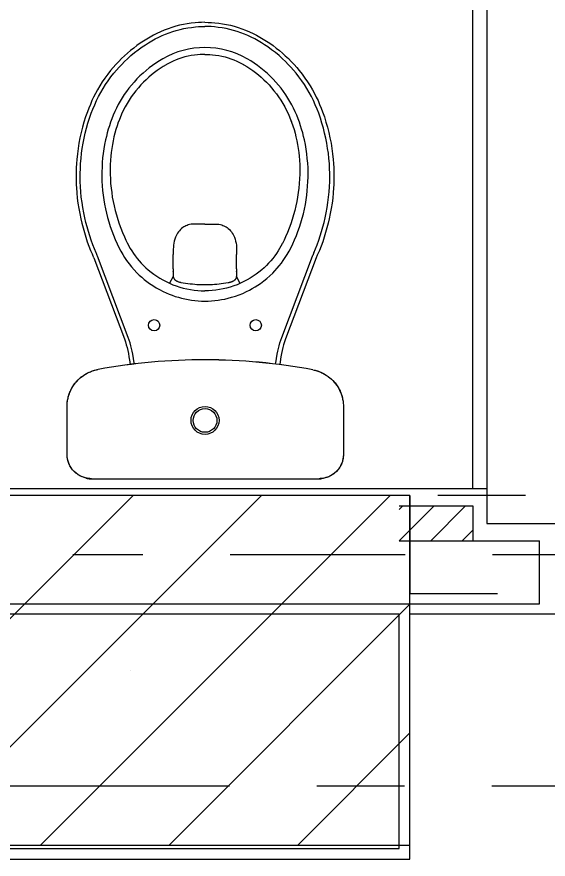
# Model space of a CAD drawing. Header units: millimetres. Extents: x 188.6 to 263.2, y 40.1 to 120.1.
# Drawn here: x 238.791 to 239.551, y 70.29 to 71.494 of the extents above; entities that cross this region are included whole.
import ezdxf

# ---------------------------------------------------------------- set-up
doc = ezdxf.new("R2010")
doc.units = ezdxf.units.MM
for name, pattern in [('ACAD_ISO14W100', [24, 12, -3, 0, -3, 0, -3, 0, -3]), ('CENTER2', [1.125, 0.75, -0.125, 0.125, -0.125]), ('DASHDOT2', [0.5, 0.25, -0.125, 0, -0.125]), ('HIDDEN2', [0.1875, 0.125, -0.0625])]:
    doc.linetypes.add(name, pattern=pattern)
for name, color, linetype in [('ARQ', 8, 'Continuous'), ('ESTR-PILARES', 11, 'Continuous'), ('ESTR-VIGAS', 11, 'HIDDEN2'), ('ESTRUTURA', 7, 'Continuous'), ('GAS-TUBO-PISO', 6, 'CENTER2'), ('SPDA-MALHA', 162, 'ACAD_ISO14W100')]:
    doc.layers.add(name, color=color, linetype=linetype)
pattern_1 = [(45, (239.337844, 70.74459), (-0.022451, 0.022451), [])]

# ---------------------------------------------------------------- blocks, each defined once
blk = doc.blocks.new('XREF-TIPO$0$P909+cd00_p-flat-1')
at = {"color": 0}
for p, q in [((0.162, 0), (-0.162, 0)), ((0.162, 0), (0.162, -0.0003)), ((-0.1633, -0.0003), (-0.1633, -0.0003)), ((0.162, -0.0003), (0.162, -0.0003)), ((-0.1982, -0.1031), (-0.1982, -0.0352)), ((-0.1982, -0.0352), (-0.1982, -0.0352)), ((-0.1982, -0.1031), (-0.1982, -0.0352)), ((0.1968, -0.0352), (0.1968, -0.1036)), ((0.1968, -0.0352), (0.1968, -0.0352)), ((0.1968, -0.0352), (0.1968, -0.1036)), ((-0.1982, -0.1031), (-0.1982, -0.1031)), ((0.1968, -0.1036), (0.1968, -0.1036)), ((-0.1542, -0.156), (-0.1542, -0.1561)), ((0.1527, -0.1565), (0.1527, -0.1565)), ((-0.1593, -0.3162), (-0.1154, -0.2002)), ((-0.1099, -0.2023), (-0.1537, -0.3183)), ((0.1094, -0.2023), (0.1532, -0.3183)), ((0.1588, -0.3162), (0.115, -0.2002)), ((-0.0002, -0.2691), (-0.0002, -0.2689)), ((-0.0454, -0.2892), (-0.0499, -0.2795)), ((0.045, -0.2893), (0.0503, -0.2799)), ((-0.0455, -0.2967), (-0.0455, -0.2893)), ((-0.0455, -0.2967), (-0.0455, -0.2969)), ((-0.0455, -0.2969), (-0.0455, -0.2967)), ((-0.0455, -0.3002), (-0.0455, -0.2969)), ((-0.0455, -0.3002), (-0.0455, -0.3208)), ((0.045, -0.2967), (0.045, -0.2893)), ((0.045, -0.2967), (0.045, -0.2969)), ((0.045, -0.2969), (0.045, -0.2967)), ((0.045, -0.3002), (0.045, -0.2969)), ((0.045, -0.3002), (0.045, -0.3208)), ((-0.0455, -0.3283), (-0.0455, -0.3208)), ((0.045, -0.3283), (0.045, -0.3208)), ((0.1611, -0.3201), (0.1611, -0.3201)), ((-0.1109, -0.3364), (-0.1107, -0.3361)), ((-0.1105, -0.3363), (-0.1107, -0.3366)), ((0.1102, -0.3366), (0.11, -0.3363)), ((0.1104, -0.3364), (0.1102, -0.3361)), ((-0.0002, -0.3643), (-0.0158, -0.3643)), ((-0.0002, -0.3643), (0.0153, -0.3643)), ((-0.1236, -0.5115), (-0.1237, -0.5111)), ((-0.1235, -0.5111), (-0.1234, -0.5114)), ((0.1229, -0.5114), (0.123, -0.5111)), ((0.1231, -0.5115), (0.1232, -0.5111)), ((-0.0551, -0.5924), (-0.0556, -0.5922)), ((-0.0555, -0.5921), (-0.055, -0.5923)), ((0.0546, -0.5923), (0.055, -0.5921)), ((0.0547, -0.5924), (0.0551, -0.5922)), ((-0.0002, -0.607), (-0.0002, -0.6069)), ((-0.0002, -0.607), (-0.0002, -0.607))]:
    blk.add_line(p, q, dxfattribs=at)
for points in [[(-0.1982, -0.0352, 0), (-0.198, -0.0318, 0), (-0.1975, -0.0284, 0), (-0.1967, -0.0251, 0), (-0.1955, -0.0219, 0), (-0.1941, -0.0188, 0), (-0.1923, -0.0158, 0), (-0.1903, -0.0131, 0), (-0.188, -0.0106, 0), (-0.1854, -0.0083, 0), (-0.1827, -0.0062, 0), (-0.1797, -0.0045, 0), (-0.1766, -0.003, 0), (-0.1734, -0.0018, 0), (-0.1701, -0.001, 0), (-0.1667, -0.0005, 0), (-0.1633, -0.0003, 0)], [(-0.1982, -0.0352, 0), (-0.1982, -0.0345, 0), (-0.1981, -0.0331, 0), (-0.198, -0.0317, 0), (-0.1978, -0.0303, 0), (-0.1976, -0.029, 0), (-0.1974, -0.0276, 0), (-0.197, -0.0263, 0), (-0.1967, -0.025, 0), (-0.1962, -0.0236, 0), (-0.1957, -0.0224, 0), (-0.1952, -0.0211, 0), (-0.1946, -0.0198, 0), (-0.194, -0.0186, 0), (-0.1933, -0.0174, 0), (-0.1926, -0.0163, 0), (-0.1918, -0.0151, 0), (-0.191, -0.014, 0), (-0.1902, -0.0129, 0), (-0.1893, -0.0119, 0), (-0.1883, -0.0109, 0), (-0.1874, -0.0099, 0), (-0.1864, -0.009, 0), (-0.1853, -0.0081, 0), (-0.1842, -0.0073, 0), (-0.1831, -0.0065, 0), (-0.182, -0.0057, 0), (-0.1808, -0.005, 0), (-0.1796, -0.0043, 0), (-0.1784, -0.0037, 0), (-0.1771, -0.0032, 0), (-0.1758, -0.0026, 0), (-0.1745, -0.0022, 0), (-0.1732, -0.0018, 0), (-0.1719, -0.0014, 0), (-0.1706, -0.0011, 0), (-0.1692, -0.0008, 0), (-0.1678, -0.0006, 0), (-0.1665, -0.0005, 0), (-0.1651, -0.0004, 0), (-0.1637, -0.0003, 0), (-0.1633, -0.0003, 0)], [(0.162, -0.0003, 0), (0.1654, -0.0005, 0), (0.1687, -0.001, 0), (0.1721, -0.0018, 0), (0.1753, -0.003, 0), (0.1784, -0.0045, 0), (0.1813, -0.0062, 0), (0.1841, -0.0083, 0), (0.1866, -0.0106, 0), (0.1889, -0.0131, 0), (0.191, -0.0158, 0), (0.1927, -0.0188, 0), (0.1942, -0.0219, 0), (0.1953, -0.0251, 0), (0.1962, -0.0284, 0), (0.1967, -0.0318, 0), (0.1968, -0.0352, 0)], [(0.162, -0.0003, 0), (0.1627, -0.0003, 0), (0.1641, -0.0004, 0), (0.1655, -0.0005, 0), (0.1668, -0.0007, 0), (0.1682, -0.0009, 0), (0.1696, -0.0012, 0), (0.1709, -0.0015, 0), (0.1722, -0.0019, 0), (0.1735, -0.0023, 0), (0.1748, -0.0028, 0), (0.1761, -0.0033, 0), (0.1773, -0.0039, 0), (0.1786, -0.0045, 0), (0.1798, -0.0052, 0), (0.1809, -0.0059, 0), (0.1821, -0.0067, 0), (0.1832, -0.0075, 0), (0.1842, -0.0083, 0), (0.1853, -0.0092, 0), (0.1863, -0.0102, 0), (0.1873, -0.0111, 0), (0.1882, -0.0122, 0), (0.1891, -0.0132, 0), (0.1899, -0.0143, 0), (0.1907, -0.0154, 0), (0.1915, -0.0166, 0), (0.1922, -0.0177, 0), (0.1928, -0.0189, 0), (0.1934, -0.0202, 0), (0.194, -0.0214, 0), (0.1945, -0.0227, 0), (0.195, -0.024, 0), (0.1954, -0.0253, 0), (0.1958, -0.0266, 0), (0.1961, -0.028, 0), (0.1963, -0.0293, 0), (0.1965, -0.0307, 0), (0.1967, -0.0321, 0), (0.1968, -0.0334, 0), (0.1968, -0.0348, 0), (0.1968, -0.0352, 0)], [(-0.1542, -0.156, 0), (-0.1571, -0.1554, 0), (-0.16, -0.1546, 0), (-0.1629, -0.1536, 0), (-0.1657, -0.1525, 0), (-0.1685, -0.1512, 0), (-0.1712, -0.1498, 0), (-0.1737, -0.1482, 0), (-0.1762, -0.1465, 0), (-0.1786, -0.1446, 0), (-0.1809, -0.1426, 0), (-0.1831, -0.1405, 0), (-0.1851, -0.1383, 0), (-0.187, -0.136, 0), (-0.1888, -0.1335, 0), (-0.1904, -0.131, 0), (-0.1919, -0.1284, 0), (-0.1932, -0.1256, 0), (-0.1944, -0.1229, 0), (-0.1955, -0.1201, 0), (-0.1963, -0.1172, 0), (-0.197, -0.1142, 0), (-0.1976, -0.1113, 0), (-0.1979, -0.1083, 0), (-0.1981, -0.1053, 0), (-0.1982, -0.1031, 0)], [(-0.1542, -0.1561, 0), (-0.1544, -0.156, 0), (-0.1561, -0.1557, 0), (-0.1578, -0.1553, 0), (-0.1594, -0.1548, 0), (-0.1611, -0.1543, 0), (-0.1627, -0.1538, 0), (-0.1643, -0.1532, 0), (-0.1658, -0.1525, 0), (-0.1674, -0.1518, 0), (-0.1689, -0.151, 0), (-0.1704, -0.1502, 0), (-0.1719, -0.1494, 0), (-0.1734, -0.1485, 0), (-0.1748, -0.1475, 0), (-0.1762, -0.1466, 0), (-0.1775, -0.1455, 0), (-0.1789, -0.1445, 0), (-0.1802, -0.1434, 0), (-0.1814, -0.1422, 0), (-0.1826, -0.141, 0), (-0.1838, -0.1398, 0), (-0.185, -0.1385, 0), (-0.1861, -0.1372, 0), (-0.1871, -0.1359, 0), (-0.1881, -0.1345, 0), (-0.1891, -0.1331, 0), (-0.19, -0.1317, 0), (-0.1909, -0.1302, 0), (-0.1917, -0.1287, 0), (-0.1925, -0.1272, 0), (-0.1933, -0.1257, 0), (-0.194, -0.1241, 0), (-0.1946, -0.1225, 0), (-0.1952, -0.1209, 0), (-0.1957, -0.1193, 0), (-0.1962, -0.1177, 0), (-0.1966, -0.116, 0), (-0.197, -0.1143, 0), (-0.1973, -0.1127, 0), (-0.1976, -0.111, 0), (-0.1978, -0.1093, 0), (-0.198, -0.1076, 0), (-0.1981, -0.1059, 0), (-0.1982, -0.1042, 0), (-0.1982, -0.1031, 0)], [(0.1968, -0.1036, 0), (0.1967, -0.1066, 0), (0.1965, -0.1096, 0), (0.1961, -0.1126, 0), (0.1955, -0.1156, 0), (0.1947, -0.1185, 0), (0.1938, -0.1214, 0), (0.1927, -0.1242, 0), (0.1915, -0.127, 0), (0.1901, -0.1297, 0), (0.1885, -0.1323, 0), (0.1868, -0.1348, 0), (0.185, -0.1372, 0), (0.1831, -0.1395, 0), (0.181, -0.1417, 0), (0.1788, -0.1438, 0), (0.1765, -0.1457, 0), (0.1741, -0.1476, 0), (0.1715, -0.1492, 0), (0.169, -0.1507, 0), (0.1663, -0.1521, 0), (0.1635, -0.1533, 0), (0.1607, -0.1544, 0), (0.1578, -0.1553, 0), (0.1549, -0.1561, 0), (0.1527, -0.1565, 0)], [(0.1968, -0.1036, 0), (0.1968, -0.1038, 0), (0.1968, -0.1055, 0), (0.1967, -0.1072, 0), (0.1966, -0.1089, 0), (0.1964, -0.1107, 0), (0.1961, -0.1123, 0), (0.1958, -0.114, 0), (0.1955, -0.1157, 0), (0.1951, -0.1173, 0), (0.1946, -0.119, 0), (0.1941, -0.1206, 0), (0.1935, -0.1222, 0), (0.1929, -0.1238, 0), (0.1922, -0.1254, 0), (0.1915, -0.127, 0), (0.1908, -0.1285, 0), (0.19, -0.13, 0), (0.1891, -0.1314, 0), (0.1882, -0.1329, 0), (0.1872, -0.1343, 0), (0.1862, -0.1357, 0), (0.1852, -0.1371, 0), (0.1841, -0.1384, 0), (0.183, -0.1397, 0), (0.1818, -0.1409, 0), (0.1806, -0.1421, 0), (0.1794, -0.1433, 0), (0.1781, -0.1444, 0), (0.1768, -0.1455, 0), (0.1755, -0.1465, 0), (0.1741, -0.1476, 0), (0.1727, -0.1485, 0), (0.1713, -0.1494, 0), (0.1698, -0.1503, 0), (0.1683, -0.1511, 0), (0.1668, -0.1519, 0), (0.1652, -0.1526, 0), (0.1636, -0.1533, 0), (0.1621, -0.1539, 0), (0.1604, -0.1545, 0), (0.1588, -0.155, 0), (0.1572, -0.1555, 0), (0.1555, -0.1559, 0), (0.1538, -0.1563, 0), (0.1527, -0.1565, 0)], [(-0.1154, -0.2002, 0), (-0.1154, -0.2002, 0), (-0.114, -0.1961, 0), (-0.1127, -0.1919, 0), (-0.1116, -0.1877, 0), (-0.1106, -0.1834, 0), (-0.1097, -0.1791, 0), (-0.1089, -0.1747, 0), (-0.1077, -0.1674, 0), (-0.1071, -0.1634, 0)], [(-0.1011, -0.1641, 0), (-0.1014, -0.1661, 0), (-0.1024, -0.1722, 0), (-0.1035, -0.1783, 0), (-0.1043, -0.1824, 0), (-0.1051, -0.1864, 0), (-0.1061, -0.1904, 0), (-0.1072, -0.1944, 0), (-0.1085, -0.1984, 0), (-0.1099, -0.2023, 0)], [(0.1007, -0.1643, 0), (0.101, -0.1661, 0), (0.1019, -0.1722, 0), (0.103, -0.1783, 0), (0.1038, -0.1824, 0), (0.1046, -0.1864, 0), (0.1056, -0.1904, 0), (0.1067, -0.1944, 0), (0.108, -0.1984, 0), (0.1094, -0.2023, 0)], [(0.115, -0.2002, 0), (0.115, -0.2002, 0), (0.1135, -0.1961, 0), (0.1122, -0.1919, 0), (0.1111, -0.1877, 0), (0.1101, -0.1834, 0), (0.1092, -0.1791, 0), (0.1084, -0.1747, 0), (0.1072, -0.1674, 0), (0.1066, -0.1636, 0)], [(-0.0002, -0.2542, 0), (-0.005, -0.2543, 0), (-0.0098, -0.2545, 0), (-0.0145, -0.2549, 0), (-0.0192, -0.2555, 0), (-0.024, -0.2563, 0), (-0.0288, -0.2572, 0), (-0.0335, -0.2583, 0), (-0.0382, -0.2596, 0), (-0.0437, -0.2613, 0), (-0.049, -0.2632, 0), (-0.0543, -0.2653, 0), (-0.0595, -0.2677, 0), (-0.0637, -0.2698, 0), (-0.0678, -0.272, 0), (-0.0719, -0.2744, 0), (-0.0758, -0.2769, 0), (-0.0797, -0.2796, 0), (-0.0843, -0.283, 0), (-0.0887, -0.2866, 0), (-0.093, -0.2903, 0), (-0.0971, -0.2943, 0), (-0.1003, -0.2976, 0), (-0.1035, -0.3011, 0), (-0.1065, -0.3047, 0), (-0.1094, -0.3084, 0), (-0.1122, -0.3122, 0), (-0.1151, -0.3165, 0), (-0.1179, -0.3209, 0), (-0.1205, -0.3254, 0), (-0.1229, -0.33, 0)], [(0.1224, -0.33, 0), (0.12, -0.3254, 0), (0.1174, -0.3209, 0), (0.1146, -0.3165, 0), (0.1117, -0.3122, 0), (0.1083, -0.3076, 0), (0.1047, -0.3031, 0), (0.101, -0.2989, 0), (0.0971, -0.2947, 0), (0.0937, -0.2915, 0), (0.0902, -0.2883, 0), (0.0867, -0.2853, 0), (0.083, -0.2824, 0), (0.0792, -0.2796, 0), (0.0745, -0.2764, 0), (0.0697, -0.2734, 0), (0.0647, -0.2706, 0), (0.0596, -0.268, 0), (0.0554, -0.266, 0), (0.051, -0.2642, 0), (0.0467, -0.2625, 0), (0.0422, -0.2609, 0), (0.0377, -0.2596, 0), (0.0331, -0.2583, 0), (0.0285, -0.2573, 0), (0.0238, -0.2563, 0), (0.0191, -0.2556, 0), (0.0143, -0.255, 0), (0.0095, -0.2545, 0), (0.0046, -0.2543, 0), (-0.0002, -0.2542, 0)], [(-0.1107, -0.3361, 0), (-0.1107, -0.3361, 0), (-0.1089, -0.3327, 0), (-0.107, -0.3294, 0), (-0.105, -0.3262, 0), (-0.1025, -0.3224, 0), (-0.0999, -0.3188, 0), (-0.0972, -0.3153, 0), (-0.0943, -0.3118, 0), (-0.0912, -0.3084, 0), (-0.0881, -0.3051, 0), (-0.0847, -0.3019, 0), (-0.0813, -0.2989, 0), (-0.0774, -0.2956, 0), (-0.0733, -0.2926, 0), (-0.0692, -0.2897, 0), (-0.0649, -0.2869, 0), (-0.0604, -0.2844, 0), (-0.0558, -0.282, 0), (-0.0512, -0.2798, 0), (-0.0464, -0.2777, 0), (-0.0414, -0.2759, 0), (-0.0364, -0.2742, 0), (-0.0312, -0.2728, 0), (-0.0261, -0.2716, 0), (-0.021, -0.2706, 0), (-0.0158, -0.2699, 0), (-0.0106, -0.2693, 0), (-0.0054, -0.269, 0), (-0.0002, -0.2689, 0)], [(0.1102, -0.3361, 0), (0.1102, -0.3361, 0), (0.1084, -0.3327, 0), (0.1065, -0.3294, 0), (0.1045, -0.3262, 0), (0.102, -0.3224, 0), (0.0994, -0.3188, 0), (0.0967, -0.3153, 0), (0.0938, -0.3118, 0), (0.0908, -0.3084, 0), (0.0876, -0.3051, 0), (0.0843, -0.3019, 0), (0.0808, -0.2989, 0), (0.0769, -0.2956, 0), (0.0729, -0.2926, 0), (0.0687, -0.2897, 0), (0.0644, -0.2869, 0), (0.0599, -0.2844, 0), (0.0553, -0.282, 0), (0.0507, -0.2798, 0), (0.0459, -0.2777, 0), (0.0409, -0.2759, 0), (0.0359, -0.2742, 0), (0.0308, -0.2728, 0), (0.0256, -0.2716, 0), (0.0205, -0.2706, 0), (0.0153, -0.2699, 0), (0.0101, -0.2693, 0), (0.005, -0.269, 0), (-0.0002, -0.2689, 0)], [(-0.043, -0.2844, 0), (-0.0431, -0.2844, 0), (-0.0434, -0.2847, 0), (-0.0437, -0.2851, 0), (-0.044, -0.2855, 0), (-0.0443, -0.286, 0), (-0.0446, -0.2865, 0), (-0.0449, -0.2871, 0), (-0.0451, -0.2878, 0), (-0.0453, -0.2885, 0), (-0.0454, -0.2892, 0), (-0.0455, -0.2893, 0)], [(-0.0349, -0.281, 0), (-0.0353, -0.2811, 0), (-0.036, -0.2813, 0), (-0.0367, -0.2814, 0), (-0.0374, -0.2817, 0), (-0.0382, -0.2819, 0), (-0.0388, -0.2821, 0), (-0.0395, -0.2824, 0), (-0.0401, -0.2827, 0), (-0.0407, -0.283, 0), (-0.0413, -0.2833, 0), (-0.0419, -0.2837, 0), (-0.0425, -0.284, 0), (-0.043, -0.2844, 0)], [(-0.0002, -0.2778, 0), (-0.0016, -0.2778, 0), (-0.0046, -0.2778, 0), (-0.0077, -0.2779, 0), (-0.0108, -0.2781, 0), (-0.014, -0.2783, 0), (-0.0171, -0.2786, 0), (-0.0203, -0.2789, 0), (-0.0236, -0.2793, 0), (-0.0268, -0.2797, 0), (-0.0301, -0.2802, 0), (-0.0333, -0.2807, 0), (-0.0349, -0.281, 0)], [(0.0344, -0.281, 0), (0.034, -0.281, 0), (0.0307, -0.2804, 0), (0.0274, -0.2799, 0), (0.0241, -0.2794, 0), (0.0209, -0.279, 0), (0.0176, -0.2787, 0), (0.0144, -0.2784, 0), (0.0112, -0.2781, 0), (0.008, -0.278, 0), (0.0049, -0.2778, 0), (0.0017, -0.2778, 0), (-0.0002, -0.2778, 0)], [(0.0425, -0.2844, 0), (0.0422, -0.2842, 0), (0.0416, -0.2838, 0), (0.0411, -0.2834, 0), (0.0405, -0.2831, 0), (0.0398, -0.2828, 0), (0.0392, -0.2825, 0), (0.0385, -0.2822, 0), (0.0378, -0.2819, 0), (0.0371, -0.2817, 0), (0.0364, -0.2815, 0), (0.0357, -0.2813, 0), (0.0349, -0.2811, 0), (0.0344, -0.281, 0)], [(0.045, -0.2893, 0), (0.0448, -0.2885, 0), (0.0446, -0.2878, 0), (0.0444, -0.2871, 0), (0.0441, -0.2865, 0), (0.0438, -0.2859, 0), (0.0435, -0.2854, 0), (0.0432, -0.285, 0), (0.0428, -0.2847, 0), (0.0425, -0.2844, 0), (0.0425, -0.2844, 0)], [(-0.0455, -0.2967, 0), (-0.0455, -0.2967, 0)], [(0.045, -0.2967, 0), (0.045, -0.2967, 0)], [(-0.1777, -0.372, 0), (-0.1777, -0.372, 0), (-0.1762, -0.3654, 0), (-0.1745, -0.3588, 0), (-0.1726, -0.3522, 0), (-0.1706, -0.3456, 0), (-0.1685, -0.3391, 0), (-0.1661, -0.3327, 0), (-0.1638, -0.3267, 0), (-0.1612, -0.3208, 0)], [(-0.1558, -0.3233, 0), (-0.1582, -0.329, 0), (-0.1605, -0.3348, 0), (-0.1628, -0.3411, 0), (-0.1649, -0.3474, 0), (-0.1669, -0.3538, 0), (-0.1687, -0.3603, 0), (-0.1704, -0.3668, 0), (-0.1719, -0.3733, 0)], [(0.1553, -0.3233, 0), (0.1577, -0.329, 0), (0.16, -0.3348, 0), (0.1623, -0.3411, 0), (0.1644, -0.3474, 0), (0.1664, -0.3538, 0), (0.1682, -0.3603, 0), (0.1699, -0.3668, 0), (0.1714, -0.3733, 0)], [(0.1773, -0.372, 0), (0.1773, -0.372, 0), (0.1757, -0.3654, 0), (0.174, -0.3588, 0), (0.1721, -0.3522, 0), (0.1701, -0.3456, 0), (0.168, -0.3391, 0), (0.1656, -0.3327, 0), (0.1633, -0.3267, 0), (0.1607, -0.3208, 0)], [(-0.1229, -0.33, 0), (-0.1257, -0.3359, 0), (-0.1284, -0.3418, 0), (-0.1309, -0.3478, 0), (-0.1332, -0.3539, 0), (-0.1353, -0.3601, 0), (-0.1373, -0.3663, 0), (-0.1392, -0.3727, 0), (-0.1409, -0.3792, 0), (-0.1424, -0.3857, 0), (-0.1437, -0.3923, 0), (-0.1448, -0.3989, 0), (-0.1458, -0.4055, 0), (-0.1465, -0.412, 0), (-0.147, -0.4185, 0), (-0.1474, -0.425, 0), (-0.1476, -0.4316, 0), (-0.1476, -0.4381, 0), (-0.1475, -0.4446, 0), (-0.1471, -0.4513, 0), (-0.1465, -0.458, 0), (-0.1458, -0.4647, 0), (-0.1448, -0.4714, 0), (-0.1437, -0.478, 0), (-0.1423, -0.4846, 0), (-0.1412, -0.4897, 0), (-0.1399, -0.4947, 0), (-0.1384, -0.4998, 0), (-0.1369, -0.5048, 0), (-0.1352, -0.5098, 0), (-0.1334, -0.5148, 0)], [(-0.1237, -0.5111, 0), (-0.1237, -0.5111, 0), (-0.1241, -0.5101, 0), (-0.1259, -0.5049, 0), (-0.1275, -0.4996, 0), (-0.129, -0.4943, 0), (-0.1303, -0.4889, 0), (-0.1315, -0.4835, 0), (-0.1326, -0.478, 0), (-0.1335, -0.4724, 0), (-0.1342, -0.4668, 0), (-0.1348, -0.4612, 0), (-0.1353, -0.4556, 0), (-0.1357, -0.4489, 0), (-0.1358, -0.4422, 0), (-0.1358, -0.4355, 0), (-0.1355, -0.4289, 0), (-0.1351, -0.4222, 0), (-0.1344, -0.4158, 0), (-0.1336, -0.4093, 0), (-0.1327, -0.4029, 0), (-0.1315, -0.3965, 0), (-0.1302, -0.3902, 0), (-0.1287, -0.3839, 0), (-0.1269, -0.3775, 0), (-0.125, -0.3711, 0), (-0.1229, -0.3647, 0), (-0.1206, -0.3585, 0), (-0.1182, -0.3523, 0), (-0.1155, -0.3461, 0), (-0.1133, -0.3413, 0), (-0.1109, -0.3364, 0)], [(-0.1109, -0.3364, 0), (-0.1108, -0.3365, 0), (-0.1107, -0.3366, 0), (-0.1107, -0.3366, 0), (-0.1107, -0.3366, 0)], [(-0.1105, -0.3363, 0), (-0.1105, -0.3363, 0), (-0.1105, -0.3362, 0), (-0.1106, -0.3362, 0), (-0.1107, -0.3361, 0)], [(-0.0318, -0.3593, 0), (-0.0335, -0.358, 0), (-0.0352, -0.3565, 0), (-0.0367, -0.3549, 0), (-0.0381, -0.3532, 0), (-0.0393, -0.3514, 0), (-0.0404, -0.3495, 0), (-0.0414, -0.3476, 0), (-0.0423, -0.3455, 0), (-0.0433, -0.3428, 0), (-0.0441, -0.34, 0), (-0.0447, -0.3371, 0), (-0.0451, -0.3342, 0), (-0.0454, -0.3313, 0), (-0.0455, -0.3283, 0)], [(0.0313, -0.3593, 0), (0.0331, -0.358, 0), (0.0347, -0.3565, 0), (0.0362, -0.3549, 0), (0.0376, -0.3532, 0), (0.0388, -0.3514, 0), (0.04, -0.3495, 0), (0.0409, -0.3476, 0), (0.0418, -0.3455, 0), (0.0428, -0.3428, 0), (0.0436, -0.34, 0), (0.0442, -0.3371, 0), (0.0446, -0.3342, 0), (0.0449, -0.3313, 0), (0.045, -0.3283, 0)], [(0.11, -0.3363, 0), (0.11, -0.3363, 0), (0.11, -0.3362, 0), (0.1101, -0.3362, 0), (0.1102, -0.3361, 0)], [(0.1104, -0.3364, 0), (0.1103, -0.3365, 0), (0.1102, -0.3366, 0), (0.1102, -0.3366, 0), (0.1102, -0.3366, 0)], [(0.1232, -0.5111, 0), (0.1232, -0.5111, 0), (0.1236, -0.5101, 0), (0.1254, -0.5049, 0), (0.127, -0.4996, 0), (0.1285, -0.4943, 0), (0.1298, -0.4889, 0), (0.131, -0.4835, 0), (0.1321, -0.478, 0), (0.133, -0.4724, 0), (0.1337, -0.4668, 0), (0.1344, -0.4612, 0), (0.1348, -0.4556, 0), (0.1352, -0.4489, 0), (0.1353, -0.4422, 0), (0.1353, -0.4355, 0), (0.135, -0.4289, 0), (0.1346, -0.4222, 0), (0.1339, -0.4158, 0), (0.1331, -0.4093, 0), (0.1322, -0.4029, 0), (0.131, -0.3965, 0), (0.1297, -0.3902, 0), (0.1282, -0.3839, 0), (0.1264, -0.3775, 0), (0.1245, -0.3711, 0), (0.1224, -0.3647, 0), (0.1201, -0.3585, 0), (0.1177, -0.3523, 0), (0.115, -0.3461, 0), (0.1128, -0.3413, 0), (0.1104, -0.3364, 0)], [(0.133, -0.5148, 0), (0.1347, -0.5099, 0), (0.1364, -0.5049, 0), (0.1379, -0.4999, 0), (0.1394, -0.4948, 0), (0.1407, -0.4897, 0), (0.1419, -0.4846, 0), (0.1432, -0.4782, 0), (0.1443, -0.4717, 0), (0.1452, -0.4653, 0), (0.146, -0.4588, 0), (0.1465, -0.4523, 0), (0.1469, -0.4458, 0), (0.1471, -0.4391, 0), (0.1471, -0.4323, 0), (0.147, -0.4256, 0), (0.1466, -0.4189, 0), (0.146, -0.4122, 0), (0.1453, -0.4055, 0), (0.1444, -0.3991, 0), (0.1433, -0.3927, 0), (0.142, -0.3863, 0), (0.1406, -0.3799, 0), (0.139, -0.3736, 0), (0.1372, -0.3674, 0), (0.1352, -0.361, 0), (0.133, -0.3546, 0), (0.1306, -0.3484, 0), (0.128, -0.3422, 0), (0.1253, -0.3361, 0), (0.1224, -0.33, 0)], [(-0.0158, -0.3643, 0), (-0.018, -0.3643, 0), (-0.0201, -0.364, 0), (-0.0222, -0.3636, 0), (-0.0242, -0.3631, 0), (-0.0258, -0.3625, 0), (-0.0274, -0.3619, 0), (-0.0289, -0.3611, 0), (-0.0304, -0.3603, 0), (-0.0318, -0.3593, 0)], [(0.0153, -0.3643, 0), (0.0175, -0.3643, 0), (0.0197, -0.364, 0), (0.0217, -0.3636, 0), (0.0237, -0.3631, 0), (0.0253, -0.3625, 0), (0.0269, -0.3619, 0), (0.0284, -0.3611, 0), (0.0299, -0.3603, 0), (0.0313, -0.3593, 0)], [(-0.1846, -0.4328, 0), (-0.1846, -0.4328, 0), (-0.1846, -0.4287, 0), (-0.1845, -0.4245, 0), (-0.1843, -0.4204, 0), (-0.1841, -0.4162, 0), (-0.1836, -0.4088, 0), (-0.1828, -0.4014, 0), (-0.1819, -0.3941, 0), (-0.1807, -0.3867, 0), (-0.1793, -0.3793, 0), (-0.1777, -0.372, 0)], [(0.1841, -0.4328, 0), (0.1841, -0.4328, 0), (0.1841, -0.4287, 0), (0.184, -0.4245, 0), (0.1838, -0.4204, 0), (0.1836, -0.4162, 0), (0.1831, -0.4088, 0), (0.1823, -0.4014, 0), (0.1814, -0.3941, 0), (0.1802, -0.3867, 0), (0.1788, -0.3793, 0), (0.1773, -0.372, 0)], [(-0.1719, -0.3733, 0), (-0.1735, -0.3806, 0), (-0.1749, -0.3879, 0), (-0.176, -0.3953, 0), (-0.177, -0.4027, 0), (-0.1777, -0.4102, 0), (-0.1782, -0.4177, 0), (-0.1785, -0.4252, 0), (-0.1786, -0.4328, 0)], [(0.1714, -0.3733, 0), (0.173, -0.3806, 0), (0.1744, -0.3879, 0), (0.1755, -0.3953, 0), (0.1765, -0.4027, 0), (0.1772, -0.4102, 0), (0.1777, -0.4177, 0), (0.178, -0.4252, 0), (0.1781, -0.4328, 0)], [(-0.0002, -0.6528, 0), (-0.0049, -0.6527, 0), (-0.0096, -0.6525, 0), (-0.0143, -0.6521, 0), (-0.0199, -0.6515, 0), (-0.0255, -0.6507, 0), (-0.031, -0.6497, 0), (-0.0365, -0.6485, 0), (-0.0419, -0.6471, 0), (-0.0475, -0.6455, 0), (-0.053, -0.6436, 0), (-0.0584, -0.6416, 0), (-0.0637, -0.6393, 0), (-0.069, -0.6369, 0), (-0.074, -0.6344, 0), (-0.0788, -0.6317, 0), (-0.0836, -0.6288, 0), (-0.0883, -0.6259, 0), (-0.0929, -0.6228, 0), (-0.0976, -0.6195, 0), (-0.1021, -0.616, 0), (-0.1066, -0.6125, 0), (-0.1109, -0.6088, 0), (-0.1151, -0.605, 0), (-0.1194, -0.601, 0), (-0.1235, -0.5969, 0), (-0.1275, -0.5926, 0), (-0.1313, -0.5882, 0), (-0.1351, -0.5838, 0), (-0.1392, -0.5785, 0), (-0.1432, -0.5731, 0), (-0.147, -0.5676, 0), (-0.1506, -0.5619, 0), (-0.154, -0.5561, 0), (-0.1567, -0.5511, 0), (-0.1593, -0.546, 0), (-0.1618, -0.5408, 0), (-0.1641, -0.5355, 0), (-0.1663, -0.5302, 0), (-0.1684, -0.5248, 0), (-0.1709, -0.5175, 0), (-0.1732, -0.5102, 0), (-0.1753, -0.5028, 0), (-0.1772, -0.4953, 0), (-0.1789, -0.4878, 0), (-0.1804, -0.4802, 0), (-0.1817, -0.4724, 0), (-0.1827, -0.4646, 0), (-0.1835, -0.4567, 0), (-0.184, -0.4507, 0), (-0.1843, -0.4448, 0), (-0.1845, -0.4388, 0), (-0.1846, -0.4328, 0)], [(-0.1786, -0.4328, 0), (-0.1786, -0.4367, 0), (-0.1784, -0.4439, 0), (-0.178, -0.4511, 0), (-0.1774, -0.4583, 0), (-0.1766, -0.4655, 0), (-0.1756, -0.4726, 0), (-0.1744, -0.4798, 0), (-0.173, -0.487, 0), (-0.1713, -0.4943, 0), (-0.1695, -0.5015, 0), (-0.1675, -0.5087, 0), (-0.1652, -0.5157, 0), (-0.1628, -0.5228, 0), (-0.1604, -0.5288, 0), (-0.1579, -0.5348, 0), (-0.1552, -0.5408, 0), (-0.1523, -0.5466, 0), (-0.1493, -0.5524, 0), (-0.1459, -0.5581, 0), (-0.1423, -0.5638, 0), (-0.1385, -0.5693, 0), (-0.1346, -0.5748, 0), (-0.1305, -0.58, 0), (-0.1268, -0.5844, 0), (-0.1231, -0.5886, 0), (-0.1192, -0.5927, 0), (-0.1152, -0.5967, 0), (-0.1111, -0.6006, 0), (-0.1061, -0.6051, 0), (-0.1009, -0.6094, 0), (-0.0955, -0.6136, 0), (-0.0901, -0.6175, 0), (-0.0855, -0.6206, 0), (-0.0809, -0.6236, 0), (-0.0761, -0.6264, 0), (-0.0713, -0.6291, 0), (-0.0664, -0.6315, 0), (-0.0615, -0.6338, 0), (-0.0565, -0.6359, 0), (-0.0515, -0.6378, 0), (-0.0464, -0.6396, 0), (-0.0412, -0.6411, 0), (-0.0358, -0.6426, 0), (-0.0303, -0.6438, 0), (-0.0249, -0.6448, 0), (-0.0193, -0.6456, 0), (-0.0138, -0.6462, 0), (-0.0093, -0.6466, 0), (-0.0048, -0.6468, 0), (-0.0002, -0.6469, 0)], [(-0.0002, -0.6528, 0), (0.0045, -0.6527, 0), (0.0092, -0.6525, 0), (0.0138, -0.6521, 0), (0.0194, -0.6515, 0), (0.025, -0.6507, 0), (0.0305, -0.6497, 0), (0.036, -0.6485, 0), (0.0414, -0.6471, 0), (0.047, -0.6455, 0), (0.0525, -0.6436, 0), (0.0579, -0.6416, 0), (0.0632, -0.6393, 0), (0.0685, -0.6369, 0), (0.0735, -0.6344, 0), (0.0783, -0.6317, 0), (0.0831, -0.6288, 0), (0.0878, -0.6259, 0), (0.0925, -0.6228, 0), (0.0971, -0.6195, 0), (0.1016, -0.616, 0), (0.1061, -0.6125, 0), (0.1104, -0.6088, 0), (0.1146, -0.605, 0), (0.1189, -0.601, 0), (0.123, -0.5969, 0), (0.127, -0.5926, 0), (0.1309, -0.5882, 0), (0.1346, -0.5838, 0), (0.1387, -0.5785, 0), (0.1427, -0.5731, 0), (0.1465, -0.5676, 0), (0.1501, -0.5619, 0), (0.1535, -0.5561, 0), (0.1562, -0.5511, 0), (0.1589, -0.546, 0), (0.1613, -0.5408, 0), (0.1636, -0.5355, 0), (0.1658, -0.5302, 0), (0.1679, -0.5248, 0), (0.1704, -0.5175, 0), (0.1727, -0.5102, 0), (0.1748, -0.5028, 0), (0.1767, -0.4953, 0), (0.1784, -0.4878, 0), (0.1799, -0.4802, 0), (0.1812, -0.4724, 0), (0.1822, -0.4646, 0), (0.183, -0.4567, 0), (0.1835, -0.4507, 0), (0.1838, -0.4448, 0), (0.184, -0.4388, 0), (0.1841, -0.4328, 0)], [(0.1781, -0.4328, 0), (0.1781, -0.4367, 0), (0.1779, -0.4439, 0), (0.1775, -0.4511, 0), (0.1769, -0.4583, 0), (0.1761, -0.4655, 0), (0.1751, -0.4726, 0), (0.1739, -0.4798, 0), (0.1725, -0.487, 0), (0.1709, -0.4943, 0), (0.169, -0.5015, 0), (0.167, -0.5087, 0), (0.1647, -0.5157, 0), (0.1623, -0.5228, 0), (0.16, -0.5288, 0), (0.1574, -0.5348, 0), (0.1547, -0.5408, 0), (0.1519, -0.5466, 0), (0.1488, -0.5524, 0), (0.1454, -0.5581, 0), (0.1418, -0.5638, 0), (0.1381, -0.5693, 0), (0.1341, -0.5748, 0), (0.13, -0.58, 0), (0.1263, -0.5844, 0), (0.1226, -0.5886, 0), (0.1187, -0.5927, 0), (0.1147, -0.5967, 0), (0.1106, -0.6006, 0), (0.1056, -0.6051, 0), (0.1004, -0.6094, 0), (0.0951, -0.6136, 0), (0.0896, -0.6175, 0), (0.085, -0.6206, 0), (0.0804, -0.6236, 0), (0.0756, -0.6264, 0), (0.0708, -0.6291, 0), (0.0659, -0.6315, 0), (0.061, -0.6338, 0), (0.056, -0.6359, 0), (0.051, -0.6378, 0), (0.0459, -0.6396, 0), (0.0407, -0.6411, 0), (0.0353, -0.6426, 0), (0.0299, -0.6438, 0), (0.0244, -0.6448, 0), (0.0188, -0.6456, 0), (0.0133, -0.6462, 0), (0.0088, -0.6466, 0), (0.0043, -0.6468, 0), (-0.0002, -0.6469, 0)], [(-0.1334, -0.5148, 0), (-0.1314, -0.5199, 0), (-0.1292, -0.525, 0), (-0.1269, -0.53, 0), (-0.1244, -0.5349, 0), (-0.1217, -0.5397, 0), (-0.1188, -0.5445, 0), (-0.1157, -0.5493, 0), (-0.1124, -0.554, 0), (-0.109, -0.5585, 0), (-0.1055, -0.5629, 0), (-0.1017, -0.5673, 0), (-0.0977, -0.5716, 0), (-0.0936, -0.5757, 0), (-0.0894, -0.5797, 0), (-0.085, -0.5835, 0), (-0.0803, -0.5873, 0), (-0.0755, -0.5909, 0), (-0.0706, -0.5943, 0), (-0.0656, -0.5976, 0), (-0.0604, -0.6007, 0)], [(-0.1237, -0.5111, 0), (-0.1235, -0.5111, 0), (-0.1235, -0.5111, 0)], [(-0.1236, -0.5115, 0), (-0.1235, -0.5114, 0), (-0.1234, -0.5114, 0), (-0.1234, -0.5114, 0)], [(-0.0556, -0.5922, 0), (-0.0556, -0.5922, 0), (-0.06, -0.5896, 0), (-0.0643, -0.5868, 0), (-0.0685, -0.5839, 0), (-0.0726, -0.5808, 0), (-0.0766, -0.5776, 0), (-0.0806, -0.5742, 0), (-0.0845, -0.5707, 0), (-0.0883, -0.567, 0), (-0.0919, -0.5632, 0), (-0.0954, -0.5593, 0), (-0.0989, -0.555, 0), (-0.1023, -0.5507, 0), (-0.1055, -0.5462, 0), (-0.1086, -0.5416, 0), (-0.1115, -0.5369, 0), (-0.1143, -0.5319, 0), (-0.117, -0.5268, 0), (-0.1194, -0.5216, 0), (-0.1217, -0.5164, 0), (-0.1236, -0.5115, 0)], [(0.0551, -0.5922, 0), (0.0551, -0.5922, 0), (0.0595, -0.5896, 0), (0.0638, -0.5868, 0), (0.068, -0.5839, 0), (0.0721, -0.5808, 0), (0.0761, -0.5776, 0), (0.0801, -0.5742, 0), (0.084, -0.5707, 0), (0.0878, -0.567, 0), (0.0914, -0.5632, 0), (0.0949, -0.5593, 0), (0.0984, -0.555, 0), (0.1018, -0.5507, 0), (0.1051, -0.5462, 0), (0.1081, -0.5416, 0), (0.111, -0.5369, 0), (0.1138, -0.5319, 0), (0.1165, -0.5268, 0), (0.1189, -0.5216, 0), (0.1212, -0.5164, 0), (0.1231, -0.5115, 0)], [(0.0599, -0.6007, 0), (0.0649, -0.5977, 0), (0.0698, -0.5946, 0), (0.0746, -0.5912, 0), (0.0793, -0.5878, 0), (0.0838, -0.5841, 0), (0.0883, -0.5802, 0), (0.0927, -0.5761, 0), (0.097, -0.5718, 0), (0.1011, -0.5674, 0), (0.105, -0.5629, 0), (0.1086, -0.5585, 0), (0.112, -0.5539, 0), (0.1151, -0.5494, 0), (0.1182, -0.5448, 0), (0.121, -0.54, 0), (0.1237, -0.5352, 0), (0.1263, -0.5302, 0), (0.1287, -0.5252, 0), (0.1309, -0.52, 0), (0.133, -0.5148, 0)], [(0.1231, -0.5115, 0), (0.123, -0.5114, 0), (0.1229, -0.5114, 0), (0.1229, -0.5114, 0)], [(0.1232, -0.5111, 0), (0.1231, -0.5111, 0), (0.123, -0.5111, 0)], [(-0.0556, -0.5922, 0), (-0.0555, -0.5921, 0), (-0.0555, -0.5921, 0), (-0.0555, -0.5921, 0)], [(-0.0551, -0.5924, 0), (-0.0551, -0.5923, 0), (-0.0551, -0.5923, 0)], [(-0.0002, -0.607, 0), (-0.0038, -0.607, 0), (-0.0073, -0.6068, 0), (-0.0108, -0.6065, 0), (-0.0154, -0.606, 0), (-0.0199, -0.6052, 0), (-0.0244, -0.6043, 0), (-0.0289, -0.6032, 0), (-0.0332, -0.602, 0), (-0.0374, -0.6006, 0), (-0.0416, -0.599, 0), (-0.0457, -0.5973, 0), (-0.0497, -0.5954, 0), (-0.0524, -0.5939, 0), (-0.0551, -0.5924, 0)], [(-0.0002, -0.607, 0), (0.0033, -0.607, 0), (0.0068, -0.6068, 0), (0.0103, -0.6065, 0), (0.0149, -0.606, 0), (0.0194, -0.6052, 0), (0.024, -0.6043, 0), (0.0284, -0.6032, 0), (0.0327, -0.602, 0), (0.0369, -0.6006, 0), (0.0411, -0.599, 0), (0.0452, -0.5973, 0), (0.0492, -0.5954, 0), (0.052, -0.5939, 0), (0.0547, -0.5924, 0)], [(0.0547, -0.5924, 0), (0.0546, -0.5923, 0), (0.0546, -0.5923, 0)], [(0.0551, -0.5922, 0), (0.055, -0.5921, 0), (0.055, -0.5921, 0), (0.055, -0.5921, 0)]]:
    blk.add_polyline3d(points, dxfattribs=at)
for centre, radius in [((-0.0003, -0.0836), 0.02), ((-0.0003, -0.0836), 0.017), ((-0.0729, -0.2197), 0.00801), ((0.0724, -0.2197), 0.00801)]:
    blk.add_circle(centre, radius, dxfattribs=at)
for centre, radius, start, end in [((-0.162, -0.0251), 0.0251, 89.9975, 101.7343), ((0.162, -0.0252), 0.0252, 75.4972, 90.0015), ((0.162, -0.025), 0.025, 72.4433, 75.4868), ((0.0005, 0.6791), 0.8493, 259.504, 280.3175), ((0.0005, 0.6791), 0.8494, 259.504, 280.3175), ((-0.2357, -0.2867), 0.0819, 335.3949, 338.8845), ((-0.233, -0.2883), 0.0848, 335.6518, 339.2799), ((0.2325, -0.2883), 0.0848, 200.7201, 204.3482), ((0.2352, -0.2867), 0.0819, 201.1155, 204.6051), ((-0.0002, -0.4954), 0.1213, 240.2551, 270.0006), ((-0.0002, -0.4954), 0.1213, 269.9993, 299.7449)]:
    blk.add_arc(centre, radius, start, end, dxfattribs=at)
blk = doc.blocks.new('ESTR-TP-29.09.2016')
at = {"layer": 'ESTR-PILARES'}
for p, q in [((32.6, 10.8911), (33.0042, 11.2952)), ((32.688, 10.7952), (33.188, 11.2952)), ((32.8719, 10.7952), (33.3719, 11.2952)), ((33.0557, 10.7952), (33.4, 11.1395)), ((33, 11.0452), (33, 11.0452)), ((33.2396, 10.7952), (33.4, 10.9557)), ((33.4, 10.7952), (33.4, 10.7952)), ((33.4, 10.7952), (33.4, 10.7952))]:
    blk.add_line(p, q, dxfattribs=at)
for points in [[(32.6, 10.7952), (33.4, 10.7952), (33.4, 11.2952), (32.6, 11.2952), (32.6, 10.7952)], [(33.4, 11.2952), (33.4, 11.1552)]]:
    blk.add_lwpolyline(points, dxfattribs=at)
at = {"layer": 'ESTR-VIGAS'}
for points in [[(35.365, 11.2952), (33.4, 11.2952)], [(33.4, 11.1552), (35.365, 11.1552)]]:
    blk.add_lwpolyline(points, dxfattribs=at)

msp = doc.modelspace()

# ---------------------------------------------------------------- hatches: boundary and pattern name
at = {"layer": 'ARQ'}
h = msp.add_hatch(dxfattribs=at)
h.set_pattern_fill('ANSI31', color=256, scale=0.01)
h.set_pattern_definition(pattern_1)
h.paths.add_polyline_path([(239.4432, 70.7946), (239.3378, 70.7946), (239.3378, 70.7446), (239.4432, 70.7446)])
h = msp.add_hatch(dxfattribs=at)
h.set_pattern_fill('ANSI31', color=256, scale=0.01)
h.set_pattern_definition(pattern_1)
h.paths.add_polyline_path([(239.4432, 70.7946), (239.3378, 70.7946), (239.3378, 70.7446), (239.4432, 70.7446)])

# ---------------------------------------------------------------- linework, layer by layer
for p, q in [((239.4432, 70.8196), (239.4432, 72.0096)), ((239.4432, 70.8196), (239.4432, 72.0096)), ((239.4632, 72.0096), (239.4632, 70.8196)), ((239.4632, 72.0096), (239.4632, 70.8196)), ((237.8232, 70.8196), (239.4632, 70.8196)), ((237.8232, 70.8196), (239.4632, 70.8196)), ((239.4632, 70.8196), (239.4632, 70.7696)), ((239.4632, 70.8196), (239.4632, 70.7696)), ((239.3378, 70.7946), (239.4432, 70.7946)), ((239.3378, 70.7946), (239.4432, 70.7946)), ((239.4432, 70.7946), (239.4432, 70.7446)), ((239.4432, 70.7946), (239.4432, 70.7446)), ((239.4632, 70.7696), (239.5632, 70.7696)), ((239.4632, 70.7696), (239.5632, 70.7696)), ((239.3378, 70.7446), (239.5382, 70.7446)), ((239.3378, 70.7446), (239.5382, 70.7446)), ((239.5382, 70.6546), (239.5382, 70.7446)), ((239.5382, 70.6546), (239.5382, 70.7446)), ((237.6082, 70.6546), (239.5382, 70.6546)), ((237.6082, 70.6546), (239.5382, 70.6546)), ((239.3378, 70.6396), (237.5832, 70.6396)), ((239.3378, 70.6396), (237.5832, 70.6396)), ((239.5632, 70.6396), (239.3528, 70.6396)), ((239.5632, 70.6396), (239.3528, 70.6396))]:
    msp.add_line(p, q, dxfattribs=at)
for points in [[(238.0883, 70.6396), (238.0882, 70.2896), (239.3528, 70.2896), (239.3528, 70.6396)], [(238.0883, 70.6396), (238.0882, 70.2896), (239.3528, 70.2896), (239.3528, 70.6396)], [(238.1033, 70.6396), (238.1032, 70.3046), (239.3378, 70.3046), (239.3378, 70.6396)], [(238.1033, 70.6396), (238.1032, 70.3046), (239.3378, 70.3046), (239.3378, 70.6396)]]:
    msp.add_lwpolyline(points, dxfattribs=at)
at = {"layer": 'GAS-TUBO-PISO'}
msp.add_line((237.2202, 70.3946), (242.2036, 70.3946), dxfattribs=at)
at = {"layer": 'SPDA-MALHA', "linetype": 'DASHDOT2'}
msp.add_lwpolyline([(237.2962, 70.7253), (245.5145, 70.7253)], dxfattribs=at)

# ---------------------------------------------------------------- block references
at = {"layer": 'ARQ', "rotation": 180}
msp.add_blockref('XREF-TIPO$0$P909+cd00_p-flat-1', (239.0599, 70.8332), dxfattribs=at)
msp.add_blockref('XREF-TIPO$0$P909+cd00_p-flat-1', (239.0599, 70.8332), dxfattribs=at)
at = {"layer": 'ESTRUTURA'}
msp.add_blockref('ESTR-TP-29.09.2016', (205.9531, 59.5144), dxfattribs=at)

doc.saveas('drawing.dxf')
